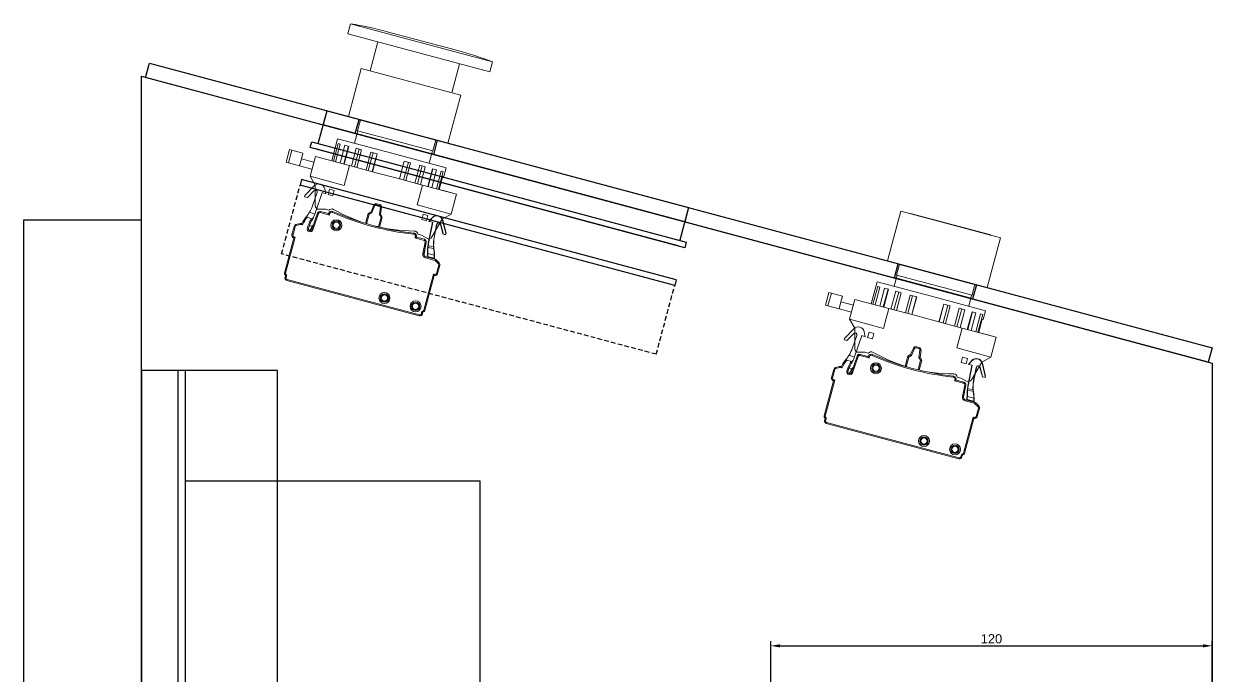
# Model space of a CAD drawing. Header units: millimetres. Extents: x -829 to 2887, y -460 to 1788.
# Drawn here: x 1121 to 1444, y 759.7 to 936.8 of the extents above; entities that cross this region are included whole.
import ezdxf

# ---------------------------------------------------------------- set-up
doc = ezdxf.new("R2010")
doc.units = ezdxf.units.MM
doc.linetypes.add('HIDDEN', pattern=[1.905, 1.27, -0.635])
doc.layers.add('Canaletas', color=1, linetype='Continuous')
doc.layers.add('COTA', color=1, linetype='Continuous')
doc.styles.get("Standard").update_dxf_attribs({"font": 'arial.ttf'})
doc.dimstyles.new('ISO-25', dxfattribs={"dimtxt": 2.5, "dimasz": 2.5, "dimexe": 1.25, "dimexo": 0.625, "dimtad": 1, "dimtxsty": 'Standard', "dimcen": 2.5, "dimadec": 0, "dimazin": 0, "dimtfac": 1, "dimtmove": 0, "dimatfit": 3, "dimfxl": 1, "dimarcsym": 0})

# ---------------------------------------------------------------- blocks, each defined once
blk = doc.blocks.new('*D179')
at = {"layer": 'COTA', "color": 0, "lineweight": -2}
for p, q in [((1324.03, 731.41), (1324.03, 768.93)), ((1444.03, 634.18), (1444.03, 768.93)), ((1326.53, 767.68), (1441.53, 767.68))]:
    blk.add_line(p, q, dxfattribs=at)
at = {"layer": 'COTA', "color": 0}
for points in [[(1326.53, 768.1), (1326.53, 767.26), (1324.03, 767.68)], [(1441.53, 767.26), (1441.53, 768.1), (1444.03, 767.68)]]:
    blk.add_solid(points, dxfattribs=at)
at = {"layer": 'Defpoints', "color": 0}
for p in [(1444.03, 767.68), (1324.03, 730.78), (1444.03, 633.55)]:
    blk.add_point(p, dxfattribs=at)
at = {"layer": 'COTA', "color": 0, "insert": (1384.03, 769.58), "char_height": 2.5, "attachment_point": 5}
blk.add_mtext('120', dxfattribs=at)

msp = doc.modelspace()

# ---------------------------------------------------------------- linework, layer by layer
at = {"linetype": 'Continuous', "lineweight": 15}
for p, q in [((1209.795, 936.836), (1209.057, 934.083)), ((1248.432, 926.483), (1209.795, 936.836)), ((1247.694, 923.731), (1209.057, 934.083)), ((1238.661, 929.619), (1219.825, 934.666)), ((1217.268, 931.883), (1215.158, 924.011)), ((1212.743, 924.658), (1209.249, 911.618)), ((1239.789, 917.411), (1212.743, 924.658)), ((1237.374, 918.058), (1239.484, 925.931)), ((1247.694, 923.731), (1248.432, 926.483)), ((1236.295, 904.371), (1239.789, 917.411)), ((1236.295, 904.371), (1209.249, 911.618)), ((1211.828, 907.718), (1210.922, 904.337)), ((1212.533, 910.738), (1211.731, 907.744)), ((1232.209, 902.257), (1211.731, 907.744)), ((1206.334, 905.567), (1204.729, 899.578)), ((1206.334, 905.567), (1221.064, 901.62)), ((1232.209, 902.257), (1233.011, 905.251)), ((1193.237, 902.657), (1192.306, 899.18)), ((1192.941, 899.009), (1193.873, 902.487)), ((1193.237, 902.657), (1193.873, 902.487)), ((1193.873, 902.487), (1196.905, 901.674)), ((1196.491, 900.129), (1196.905, 901.674)), ((1206.487, 904.283), (1205.193, 899.453)), ((1207.056, 904.131), (1205.762, 899.301)), ((1207.056, 904.131), (1206.487, 904.283)), ((1208.319, 903.792), (1207.024, 898.963)), ((1209.277, 903.535), (1207.983, 898.706)), ((1209.401, 903.502), (1208.107, 898.673)), ((1209.401, 903.502), (1208.319, 903.792)), ((1211.367, 902.975), (1210.073, 898.146)), ((1212.194, 902.754), (1210.9, 897.924)), ((1212.857, 902.576), (1211.367, 902.975)), ((1212.857, 902.576), (1211.563, 897.747)), ((1215.335, 901.912), (1214.041, 897.083)), ((1215.949, 901.748), (1214.655, 896.918)), ((1217.086, 901.443), (1215.335, 901.912)), ((1217.051, 901.452), (1215.757, 896.623)), ((1217.086, 901.443), (1215.792, 896.613)), ((1221.064, 901.62), (1235.794, 897.673)), ((1231.206, 898.902), (1232.112, 902.283)), ((1192.306, 899.18), (1192.941, 899.009)), ((1192.941, 899.009), (1195.973, 898.197)), ((1196.491, 900.129), (1195.973, 898.197)), ((1199.354, 897.291), (1195.973, 898.197)), ((1199.872, 899.223), (1196.491, 900.129)), ((1198.836, 895.359), (1200.286, 900.768)), ((1200.286, 900.768), (1209.51, 898.297)), ((1209.51, 898.297), (1208.061, 892.887)), ((1216.803, 896.343), (1209.51, 898.297)), ((1224.421, 899.478), (1223.127, 894.648)), ((1224.456, 899.468), (1223.162, 894.639)), ((1225.558, 899.173), (1224.264, 894.343)), ((1226.172, 899.008), (1224.421, 899.478)), ((1226.172, 899.008), (1224.878, 894.179)), ((1228.65, 898.345), (1227.356, 893.515)), ((1229.313, 898.167), (1228.019, 893.337)), ((1230.14, 897.945), (1228.65, 898.345)), ((1230.14, 897.945), (1228.846, 893.116)), ((1208.061, 892.887), (1198.836, 895.359)), ((1198.836, 895.359), (1200.251, 892.91)), ((1216.803, 896.343), (1222.116, 894.919)), ((1229.408, 892.965), (1222.116, 894.919)), ((1232.106, 897.418), (1230.812, 892.589)), ((1232.23, 897.385), (1230.936, 892.556)), ((1233.188, 897.128), (1231.894, 892.299)), ((1233.188, 897.128), (1232.106, 897.418)), ((1234.451, 896.79), (1233.157, 891.961)), ((1235.02, 896.638), (1233.728, 891.818)), ((1234.91, 895.373), (1233.942, 891.761)), ((1235.02, 896.638), (1234.451, 896.79)), ((1235.16, 895.306), (1234.91, 895.373)), ((1235.16, 895.306), (1235.794, 897.673)), ((1197.433, 890.158), (1199.949, 892.763)), ((1200.251, 887.375), (1200.251, 892.91)), ((1202.841, 891.907), (1203.096, 890.594)), ((1204.114, 891.874), (1203.726, 890.425)), ((1205.418, 891.525), (1204.114, 891.874)), ((1205.418, 891.525), (1205.03, 890.076)), ((1227.959, 887.556), (1229.408, 892.965)), ((1229.408, 892.965), (1238.633, 890.493)), ((1233.159, 891.97), (1236.055, 891.194)), ((1197.327, 889.759), (1197.433, 890.158)), ((1198.099, 889.552), (1197.327, 889.759)), ((1199.96, 891.479), (1198.099, 889.552)), ((1199.624, 887.576), (1200.792, 890.968)), ((1202.15, 890.92), (1200.242, 885.377)), ((1203.096, 890.594), (1202.15, 890.92)), ((1203.726, 890.425), (1205.03, 890.076)), ((1236.055, 891.194), (1236.053, 891.185)), ((1236.055, 891.194), (1236.399, 891.102)), ((1236.399, 891.102), (1236.397, 891.092)), ((1236.399, 891.102), (1237.312, 890.858)), ((1237.184, 885.084), (1238.633, 890.493)), ((1237.312, 890.858), (1237.309, 890.848)), ((1200.132, 885.073), (1198.699, 885.612)), ((1199.334, 880.903), (1200.863, 885.342)), ((1201.146, 885.245), (1199.618, 880.806)), ((1201.251, 886.375), (1203.003, 886.375)), ((1201.706, 885.791), (1201.628, 885.501)), ((1204.122, 884.832), (1201.628, 885.501)), ((1201.706, 885.791), (1203.833, 885.221)), ((1203.003, 886.375), (1203.969, 886.116)), ((1213.909, 882.548), (1214.641, 885.279)), ((1214.899, 885.082), (1214.197, 882.463)), ((1214.641, 885.279), (1215.432, 885.736)), ((1215.67, 885.527), (1214.899, 885.082)), ((1215.432, 885.736), (1216.162, 887.498)), ((1216.439, 887.384), (1215.67, 885.527)), ((1216.99, 887.907), (1216.912, 887.617)), ((1217.658, 887.417), (1216.912, 887.617)), ((1216.99, 887.907), (1217.736, 887.707)), ((1217.736, 887.707), (1217.658, 887.417)), ((1217.689, 884.986), (1217.951, 886.978)), ((1218.249, 886.939), (1218, 885.048)), ((1218, 885.048), (1218.456, 884.257)), ((1237.184, 885.084), (1227.959, 887.556)), ((1229.178, 883.606), (1229.566, 885.055)), ((1229.566, 885.055), (1230.87, 884.705)), ((1234.734, 883.67), (1237.184, 885.084)), ((1359.404, 885.878), (1355.78, 872.355)), ((1386.45, 878.631), (1359.404, 885.878)), ((1362.038, 885.276), (1362.012, 885.179)), ((1383.868, 879.427), (1362.038, 885.276)), ((1195.01, 882.238), (1196.112, 882.534)), ((1196.189, 882.244), (1195.088, 881.949)), ((1196.396, 882.244), (1196.474, 882.534)), ((1196.805, 882.134), (1196.396, 882.244)), ((1196.474, 882.534), (1196.638, 882.49)), ((1199.247, 883.833), (1198.099, 884.265)), ((1198.98, 881.862), (1198.633, 881.955)), ((1199.773, 882.179), (1198.749, 880.583)), ((1217.433, 881.596), (1218.134, 884.215)), ((1218.134, 884.215), (1217.689, 884.986)), ((1218.456, 884.257), (1217.725, 881.526)), ((1230.482, 883.256), (1229.178, 883.606)), ((1230.482, 883.256), (1230.87, 884.705)), ((1232.094, 882.897), (1230.975, 877.142)), ((1232.163, 882.883), (1231.044, 877.129)), ((1231.989, 884.096), (1231.112, 883.087)), ((1231.192, 883.072), (1231.112, 883.087)), ((1232.042, 884.05), (1231.192, 883.072)), ((1231.192, 883.072), (1232.163, 882.883)), ((1234.734, 883.67), (1231.967, 878.876)), ((1232.042, 884.05), (1231.989, 884.096)), ((1232.541, 878.75), (1233.226, 882.273)), ((1232.61, 878.737), (1233.295, 882.259)), ((1233.226, 882.273), (1233.295, 882.259)), ((1234.338, 882.302), (1234.27, 882.285)), ((1234.27, 882.285), (1234.918, 879.686)), ((1234.338, 882.302), (1234.976, 879.743)), ((1234.854, 883.375), (1234.922, 883.392)), ((1235.726, 879.879), (1234.854, 883.375)), ((1235.798, 879.878), (1234.922, 883.392)), ((1191.894, 869.062), (1194.455, 878.623)), ((1194.823, 878.835), (1192.183, 868.984)), ((1193.912, 879.493), (1194.515, 881.743)), ((1194.202, 879.415), (1193.912, 879.493)), ((1194.805, 881.666), (1194.202, 879.415)), ((1194.485, 878.925), (1194.407, 878.636)), ((1194.455, 878.623), (1194.407, 878.636)), ((1194.485, 878.925), (1194.823, 878.835)), ((1194.805, 881.666), (1194.515, 881.743)), ((1198.387, 881.193), (1198.098, 881.27)), ((1229.832, 877.943), (1227.342, 878.611)), ((1227.787, 878.802), (1229.91, 878.233)), ((1228.117, 879.645), (1229.083, 879.386)), ((1230.601, 878.51), (1229.083, 879.386)), ((1232.541, 878.75), (1232.61, 878.737)), ((1234.976, 879.743), (1234.918, 879.686)), ((1234.918, 879.686), (1235.691, 879.479)), ((1234.976, 879.743), (1235.642, 879.565)), ((1235.642, 879.565), (1235.726, 879.879)), ((1235.642, 879.565), (1235.691, 879.479)), ((1235.691, 879.479), (1235.798, 879.878)), ((1235.726, 879.879), (1235.798, 879.878)), ((1382.826, 865.108), (1386.45, 878.631)), ((1383.842, 879.33), (1383.868, 879.427)), ((1229.51, 874.334), (1230.121, 877.481)), ((1229.793, 874.196), (1230.42, 877.422)), ((1230.416, 877.423), (1229.804, 874.277)), ((1229.91, 878.233), (1229.832, 877.943)), ((1229.91, 878.233), (1229.914, 878.232)), ((1230.42, 877.422), (1230.416, 877.423)), ((1232.405, 875.767), (1230.891, 876.018)), ((1230.937, 876.478), (1232.374, 876.241)), ((1231.044, 877.129), (1230.975, 877.142)), ((1230.233, 873.177), (1230.31, 873.467)), ((1232.739, 872.506), (1230.233, 873.177)), ((1230.31, 873.467), (1232.817, 872.796)), ((1230.765, 873.552), (1230.76, 873.554)), ((1230.842, 874.779), (1230.761, 874.778)), ((1232.589, 873.064), (1230.765, 873.552)), ((1230.838, 874.361), (1232.601, 873.889)), ((1232.478, 875.226), (1232.558, 875.239)), ((1232.58, 872.859), (1232.594, 873.062)), ((1232.589, 873.064), (1232.594, 873.062)), ((1232.739, 872.506), (1232.817, 872.796)), ((1233.725, 871.596), (1232.918, 872.402)), ((1233.131, 872.614), (1233.937, 871.808)), ((1382.826, 865.108), (1355.78, 872.355)), ((1192.183, 868.984), (1191.894, 869.062)), ((1233.225, 868.959), (1233.828, 871.21)), ((1233.225, 868.959), (1233.515, 868.881)), ((1234.118, 871.132), (1233.515, 868.881)), ((1233.828, 871.21), (1234.118, 871.132)), ((1359.064, 871.475), (1358.262, 868.481)), ((1192.027, 867.949), (1192.153, 868.297)), ((1192.435, 868.195), (1192.308, 867.846)), ((1192.581, 867.323), (1192.503, 867.033)), ((1228.505, 857.386), (1192.503, 867.033)), ((1192.581, 867.323), (1228.583, 857.676)), ((1229.758, 858.916), (1232.397, 868.767)), ((1232.609, 868.399), (1230.048, 858.839)), ((1232.397, 868.767), (1232.735, 868.676)), ((1232.658, 868.386), (1232.609, 868.399)), ((1232.735, 868.676), (1232.658, 868.386)), ((1352.968, 866.69), (1351.363, 860.701)), ((1352.968, 866.69), (1367.699, 862.743)), ((1358.359, 868.455), (1357.556, 865.461)), ((1378.74, 862.994), (1358.262, 868.481)), ((1378.74, 862.994), (1379.542, 865.988)), ((1219.216, 863.098), (1219.223, 863.122)), ((1339.872, 863.78), (1338.94, 860.303)), ((1339.576, 860.133), (1340.508, 863.61)), ((1339.872, 863.78), (1340.508, 863.61)), ((1340.508, 863.61), (1343.539, 862.798)), ((1343.125, 861.252), (1343.539, 862.798)), ((1353.121, 865.407), (1351.827, 860.577)), ((1353.69, 865.254), (1352.396, 860.425)), ((1353.69, 865.254), (1353.121, 865.407)), ((1354.953, 864.916), (1353.659, 860.086)), ((1355.912, 864.659), (1354.618, 859.829)), ((1356.035, 864.626), (1354.741, 859.796)), ((1356.035, 864.626), (1354.953, 864.916)), ((1358.002, 864.099), (1356.708, 859.269)), ((1358.829, 863.877), (1357.534, 859.048)), ((1359.491, 863.7), (1358.002, 864.099)), ((1359.491, 863.7), (1358.197, 858.87)), ((1361.969, 863.036), (1360.675, 858.206)), ((1362.583, 862.871), (1361.289, 858.042)), ((1363.72, 862.567), (1361.969, 863.036)), ((1363.686, 862.576), (1362.392, 857.746)), ((1363.72, 862.567), (1362.426, 857.737)), ((1367.699, 862.743), (1382.429, 858.796)), ((1377.841, 860.025), (1378.643, 863.02)), ((1218.755, 861.41), (1218.762, 861.434)), ((1338.94, 860.303), (1339.576, 860.133)), ((1339.576, 860.133), (1342.608, 859.32)), ((1343.125, 861.252), (1342.608, 859.32)), ((1345.988, 858.415), (1342.608, 859.32)), ((1346.506, 860.346), (1343.125, 861.252)), ((1345.471, 856.483), (1346.92, 861.892)), ((1346.92, 861.892), (1356.145, 859.42)), ((1356.145, 859.42), (1354.695, 854.011)), ((1363.438, 857.466), (1356.145, 859.42)), ((1371.055, 860.601), (1369.761, 855.772)), ((1371.09, 860.592), (1369.796, 855.762)), ((1372.193, 860.297), (1370.898, 855.467)), ((1372.807, 860.132), (1371.055, 860.601)), ((1372.807, 860.132), (1371.512, 855.302)), ((1375.284, 859.468), (1373.99, 854.638)), ((1375.947, 859.29), (1374.653, 854.461)), ((1376.774, 859.069), (1375.284, 859.468)), ((1228.583, 857.676), (1228.505, 857.386)), ((1229.08, 857.993), (1229.145, 858.359)), ((1229.44, 858.306), (1229.376, 857.941)), ((1229.758, 858.916), (1230.048, 858.839)), ((1354.695, 854.011), (1345.471, 856.483)), ((1345.471, 856.483), (1346.885, 854.033)), ((1363.438, 857.466), (1368.75, 856.043)), ((1376.043, 854.088), (1368.75, 856.043)), ((1376.774, 859.069), (1375.48, 854.239)), ((1378.741, 858.542), (1377.447, 853.712)), ((1378.864, 858.509), (1377.57, 853.679)), ((1379.823, 858.252), (1378.529, 853.422)), ((1379.823, 858.252), (1378.741, 858.542)), ((1381.085, 857.914), (1379.791, 853.084)), ((1381.654, 857.761), (1380.363, 852.941)), ((1381.544, 856.497), (1380.576, 852.884)), ((1381.654, 857.761), (1381.085, 857.914)), ((1381.795, 856.43), (1381.544, 856.497)), ((1381.795, 856.43), (1382.429, 858.796)), ((1344.068, 851.282), (1346.584, 853.887)), ((1346.885, 848.498), (1346.885, 854.033)), ((1349.475, 853.03), (1349.73, 851.718)), ((1350.749, 852.998), (1350.361, 851.549)), ((1352.053, 852.649), (1350.749, 852.998)), ((1374.593, 848.679), (1376.043, 854.088)), ((1376.043, 854.088), (1385.267, 851.617)), ((1379.794, 853.094), (1382.69, 852.318)), ((1343.961, 850.883), (1344.068, 851.282)), ((1344.734, 850.676), (1343.961, 850.883)), ((1346.594, 852.602), (1344.734, 850.676)), ((1346.258, 848.699), (1347.427, 852.092)), ((1348.785, 852.043), (1346.876, 846.501)), ((1349.73, 851.718), (1348.785, 852.043)), ((1350.361, 851.549), (1351.665, 851.2)), ((1352.053, 852.649), (1351.665, 851.2)), ((1382.69, 852.318), (1382.687, 852.308)), ((1382.69, 852.318), (1383.034, 852.226)), ((1383.034, 852.226), (1383.031, 852.216)), ((1383.034, 852.226), (1383.946, 851.981)), ((1383.818, 846.208), (1385.267, 851.617)), ((1383.946, 851.981), (1383.944, 851.971)), ((1346.767, 846.197), (1345.333, 846.736)), ((1345.968, 842.027), (1347.497, 846.466)), ((1347.781, 846.368), (1346.252, 841.929)), ((1347.885, 847.498), (1349.637, 847.498)), ((1348.34, 846.914), (1348.262, 846.624)), ((1350.757, 845.956), (1348.262, 846.624)), ((1348.34, 846.914), (1350.467, 846.344)), ((1349.637, 847.498), (1350.603, 847.239)), ((1360.544, 843.672), (1361.275, 846.403)), ((1361.275, 846.403), (1362.067, 846.859)), ((1362.305, 846.651), (1361.533, 846.205)), ((1362.067, 846.859), (1362.797, 848.622)), ((1363.074, 848.507), (1362.305, 846.651)), ((1363.624, 849.03), (1363.547, 848.74)), ((1364.293, 848.541), (1363.547, 848.74)), ((1363.624, 849.03), (1364.37, 848.83)), ((1364.37, 848.83), (1364.293, 848.541)), ((1364.323, 846.11), (1364.586, 848.102)), ((1364.883, 848.063), (1364.634, 846.171)), ((1383.818, 846.208), (1374.593, 848.679)), ((1341.645, 843.362), (1342.746, 843.657)), ((1342.824, 843.367), (1341.722, 843.072)), ((1343.031, 843.367), (1343.108, 843.657)), ((1343.439, 843.258), (1343.031, 843.367)), ((1343.108, 843.657), (1343.272, 843.613)), ((1345.881, 844.957), (1344.733, 845.389)), ((1345.615, 842.985), (1345.268, 843.079)), ((1346.408, 843.302), (1345.383, 841.707)), ((1361.533, 846.205), (1360.832, 843.587)), ((1364.067, 842.72), (1364.769, 845.338)), ((1364.769, 845.338), (1364.323, 846.11)), ((1365.091, 845.38), (1364.359, 842.649)), ((1364.634, 846.171), (1365.091, 845.38)), ((1375.813, 844.729), (1376.201, 846.178)), ((1377.117, 844.38), (1375.813, 844.729)), ((1376.201, 846.178), (1377.505, 845.829)), ((1377.117, 844.38), (1377.505, 845.829)), ((1378.728, 844.02), (1377.61, 838.266)), ((1378.797, 844.007), (1377.679, 838.252)), ((1378.624, 845.22), (1377.747, 844.211)), ((1377.826, 844.195), (1377.747, 844.211)), ((1378.677, 845.174), (1377.826, 844.195)), ((1377.826, 844.195), (1378.797, 844.007)), ((1381.369, 844.793), (1378.601, 840)), ((1378.677, 845.174), (1378.624, 845.22)), ((1379.176, 839.874), (1379.86, 843.396)), ((1379.244, 839.861), (1379.929, 843.383)), ((1379.86, 843.396), (1379.929, 843.383)), ((1380.973, 843.425), (1380.905, 843.409)), ((1380.905, 843.409), (1381.553, 840.81)), ((1380.973, 843.425), (1381.611, 840.867)), ((1381.369, 844.793), (1383.818, 846.208)), ((1381.489, 844.499), (1381.556, 844.516)), ((1382.36, 841.003), (1381.489, 844.499)), ((1382.433, 841.002), (1381.556, 844.516)), ((1341.457, 839.958), (1338.818, 830.108)), ((1340.547, 840.617), (1341.15, 842.867)), ((1340.836, 840.539), (1340.547, 840.617)), ((1341.439, 842.789), (1340.836, 840.539)), ((1341.119, 840.049), (1341.042, 839.759)), ((1341.119, 840.049), (1341.457, 839.958)), ((1341.439, 842.789), (1341.15, 842.867)), ((1345.022, 842.316), (1344.732, 842.394)), ((1374.422, 839.925), (1376.544, 839.357)), ((1374.752, 840.769), (1375.717, 840.51)), ((1377.235, 839.634), (1375.717, 840.51)), ((1379.176, 839.874), (1379.244, 839.861)), ((1381.611, 840.867), (1381.553, 840.81)), ((1381.553, 840.81), (1382.326, 840.603)), ((1381.611, 840.867), (1382.276, 840.688)), ((1382.276, 840.688), (1382.36, 841.003)), ((1382.276, 840.688), (1382.326, 840.603)), ((1382.326, 840.603), (1382.433, 841.002)), ((1382.36, 841.003), (1382.433, 841.002)), ((1338.528, 830.185), (1341.09, 839.746)), ((1341.09, 839.746), (1341.042, 839.759)), ((1376.467, 839.067), (1373.977, 839.734)), ((1376.144, 835.458), (1376.756, 838.604)), ((1376.428, 835.319), (1377.055, 838.546)), ((1377.05, 838.547), (1376.439, 835.4)), ((1376.544, 839.357), (1376.467, 839.067)), ((1376.544, 839.357), (1376.549, 839.355)), ((1377.055, 838.546), (1377.05, 838.547)), ((1379.04, 836.891), (1377.526, 837.141)), ((1377.571, 837.602), (1379.008, 837.364)), ((1377.679, 838.252), (1377.61, 838.266)), ((1376.867, 834.301), (1376.945, 834.591)), ((1379.374, 833.629), (1376.867, 834.301)), ((1376.945, 834.591), (1379.451, 833.919)), ((1377.399, 834.676), (1377.394, 834.677)), ((1377.477, 835.903), (1377.395, 835.902)), ((1379.223, 834.187), (1377.399, 834.676)), ((1377.472, 835.485), (1379.235, 835.012)), ((1379.112, 836.35), (1379.193, 836.363)), ((1379.214, 833.983), (1379.228, 834.186)), ((1379.223, 834.187), (1379.228, 834.186)), ((1379.374, 833.629), (1379.451, 833.919)), ((1380.359, 832.719), (1379.553, 833.526)), ((1379.765, 833.738), (1380.571, 832.932)), ((1338.818, 830.108), (1338.528, 830.185)), ((1379.86, 830.083), (1380.463, 832.333)), ((1380.753, 832.255), (1380.15, 830.005)), ((1380.463, 832.333), (1380.753, 832.255)), ((1338.661, 829.072), (1338.788, 829.421)), ((1339.07, 829.318), (1338.943, 828.97)), ((1339.215, 828.446), (1339.138, 828.157)), ((1375.14, 818.51), (1339.138, 828.157)), ((1339.215, 828.446), (1375.217, 818.8)), ((1376.392, 820.04), (1379.032, 829.89)), ((1379.244, 829.523), (1376.682, 819.962)), ((1379.032, 829.89), (1379.37, 829.8)), ((1379.292, 829.51), (1379.244, 829.523)), ((1379.37, 829.8), (1379.292, 829.51)), ((1379.86, 830.083), (1380.15, 830.005)), ((1365.851, 824.221), (1365.858, 824.245)), ((1365.39, 822.533), (1365.396, 822.558)), ((1375.217, 818.8), (1375.14, 818.51)), ((1375.715, 819.117), (1375.779, 819.482)), ((1376.075, 819.43), (1376.01, 819.064)), ((1376.392, 820.04), (1376.682, 819.962))]:
    msp.add_line(p, q, dxfattribs=at)
for p, q in [((1153.028, 422.541), (1153.028, 922.541)), ((1153.028, 922.541), (1444.028, 844.568)), ((1201.073, 904.284), (1203.454, 913.171)), ((1203.454, 913.171), (1301.688, 886.849)), ((1198.872, 903.218), (1199.286, 904.763)), ((1199.286, 904.763), (1301.094, 877.484)), ((1300.68, 875.938), (1198.872, 903.218)), ((1298.893, 876.417), (1200.658, 902.739)), ((1196.542, 894.524), (1196.128, 892.979)), ((1297.937, 865.699), (1196.128, 892.979)), ((1298.351, 867.245), (1196.542, 894.524)), ((1301.688, 886.849), (1299.307, 877.963)), ((1121.028, 583.541), (1121.028, 883.541)), ((1121.028, 883.541), (1153.028, 883.541)), ((1301.094, 877.484), (1300.68, 875.938)), ((1298.351, 867.245), (1297.937, 865.699)), ((1444.028, 844.568), (1444.028, 422.541)), ((1163.028, 442.541), (1163.028, 842.541)), ((1165.028, 442.541), (1165.028, 842.541))]:
    msp.add_line(p, q)
at = {"linetype": 'HIDDEN'}
for p, q in [((1191.107, 874.24), (1196.128, 892.979)), ((1292.916, 846.961), (1191.107, 874.24)), ((1292.916, 846.961), (1297.937, 865.699))]:
    msp.add_line(p, q, dxfattribs=at)
for points in [[(1154.122, 922.248), (1155.157, 926.112), (1443.969, 848.725), (1442.934, 844.861)], [(1202.418, 909.307), (1203.454, 913.171), (1301.688, 886.849), (1300.653, 882.985)], [(1211.112, 906.978), (1212.147, 910.842), (1233.397, 905.148), (1232.362, 901.284)], [(1357.643, 867.715), (1358.678, 871.579), (1379.928, 865.885), (1378.893, 862.021)], [(1190.028, 736.541), (1190.028, 842.541), (1153.028, 842.541), (1153.028, 736.541)]]:
    msp.add_lwpolyline(points, close=True)
at = {"linetype": 'Continuous', "lineweight": 15, "flags": 128}
for points in [[(1200.863, 885.342), (1200.868, 885.341), (1200.883, 885.335), (1200.909, 885.326), (1200.945, 885.314), (1200.988, 885.299), (1201.037, 885.282), (1201.091, 885.264), (1201.146, 885.245)], [(1205.067, 885.81), (1205.065, 885.805), (1205.058, 885.789), (1205.047, 885.764), (1205.032, 885.73), (1205.013, 885.688), (1204.992, 885.641), (1204.969, 885.589), (1204.945, 885.536)], [(1214.641, 885.279), (1214.646, 885.275), (1214.661, 885.264), (1214.684, 885.246), (1214.716, 885.221), (1214.756, 885.191), (1214.8, 885.157), (1214.848, 885.12), (1214.899, 885.082)], [(1215.432, 885.736), (1215.437, 885.732), (1215.45, 885.72), (1215.472, 885.701), (1215.502, 885.675), (1215.538, 885.643), (1215.579, 885.607), (1215.624, 885.568), (1215.67, 885.527)], [(1216.162, 887.498), (1216.167, 887.496), (1216.183, 887.49), (1216.209, 887.479), (1216.243, 887.465), (1216.285, 887.447), (1216.333, 887.428), (1216.385, 887.406), (1216.439, 887.384)], [(1218, 885.048), (1217.994, 885.047), (1217.976, 885.043), (1217.947, 885.038), (1217.909, 885.03), (1217.862, 885.02), (1217.808, 885.01), (1217.75, 884.998), (1217.689, 884.986)], [(1218.249, 886.939), (1218.243, 886.94), (1218.226, 886.942), (1218.199, 886.946), (1218.162, 886.951), (1218.117, 886.957), (1218.065, 886.963), (1218.009, 886.971), (1217.951, 886.978)], [(1195.088, 881.949), (1195.073, 882.005), (1195.058, 882.06), (1195.045, 882.11), (1195.033, 882.154), (1195.023, 882.19), (1195.016, 882.216), (1195.012, 882.233), (1195.01, 882.238)], [(1196.189, 882.244), (1196.174, 882.3), (1196.159, 882.355), (1196.146, 882.405), (1196.134, 882.449), (1196.125, 882.485), (1196.117, 882.512), (1196.113, 882.528), (1196.112, 882.534)], [(1197.99, 884.463), (1197.974, 884.476), (1197.96, 884.488), (1197.948, 884.498), (1197.938, 884.506), (1197.93, 884.512), (1197.924, 884.517), (1197.921, 884.52), (1197.92, 884.521)], [(1199.246, 883.223), (1199.241, 883.225), (1199.227, 883.234), (1199.203, 883.248), (1199.171, 883.267), (1199.132, 883.291), (1199.087, 883.317), (1199.039, 883.346), (1198.988, 883.376)], [(1218.134, 884.215), (1218.19, 884.222), (1218.245, 884.229), (1218.295, 884.236), (1218.341, 884.242), (1218.381, 884.247), (1218.413, 884.251), (1218.437, 884.254), (1218.452, 884.256), (1218.456, 884.257)], [(1194.823, 878.835), (1194.751, 878.793), (1194.682, 878.754), (1194.619, 878.717), (1194.563, 878.685), (1194.517, 878.659), (1194.483, 878.639), (1194.462, 878.627), (1194.455, 878.623)], [(1199.334, 880.903), (1199.339, 880.901), (1199.355, 880.896), (1199.381, 880.887), (1199.416, 880.875), (1199.459, 880.86), (1199.509, 880.843), (1199.562, 880.825), (1199.618, 880.806)], [(1227.013, 879.93), (1227.012, 879.924), (1227.011, 879.907), (1227.008, 879.88), (1227.004, 879.842), (1226.999, 879.797), (1226.994, 879.746), (1226.988, 879.69), (1226.981, 879.631)], [(1230.416, 877.423), (1230.41, 877.425), (1230.393, 877.428), (1230.366, 877.433), (1230.33, 877.44), (1230.285, 877.449), (1230.234, 877.459), (1230.179, 877.47), (1230.121, 877.481)], [(1229.804, 874.277), (1229.799, 874.278), (1229.782, 874.281), (1229.755, 874.287), (1229.718, 874.294), (1229.673, 874.302), (1229.622, 874.312), (1229.567, 874.323), (1229.51, 874.334)], [(1230.76, 873.554), (1230.742, 873.43), (1230.73, 873.355)], [(1232.918, 872.402), (1232.96, 872.444), (1233, 872.483), (1233.036, 872.52), (1233.068, 872.552), (1233.095, 872.579), (1233.114, 872.598), (1233.126, 872.61), (1233.131, 872.614)], [(1233.725, 871.596), (1233.766, 871.637), (1233.806, 871.677), (1233.843, 871.714), (1233.875, 871.746), (1233.901, 871.772), (1233.921, 871.792), (1233.933, 871.804), (1233.937, 871.808)], [(1192.308, 867.846), (1192.253, 867.866), (1192.201, 867.885), (1192.152, 867.903), (1192.109, 867.919), (1192.074, 867.931), (1192.048, 867.941), (1192.032, 867.947), (1192.027, 867.949)], [(1192.259, 868.771), (1192.225, 868.723), (1192.192, 868.678), (1192.161, 868.636), (1192.135, 868.599), (1192.113, 868.569), (1192.096, 868.546), (1192.086, 868.532), (1192.083, 868.528)], [(1192.435, 868.195), (1192.38, 868.215), (1192.328, 868.234), (1192.279, 868.252), (1192.236, 868.267), (1192.201, 868.28), (1192.175, 868.29), (1192.159, 868.295), (1192.153, 868.297)], [(1232.397, 868.767), (1232.439, 868.695), (1232.478, 868.626), (1232.515, 868.563), (1232.547, 868.507), (1232.574, 868.461), (1232.593, 868.427), (1232.605, 868.406), (1232.609, 868.399)], [(1229.08, 857.993), (1229.138, 857.983), (1229.193, 857.973), (1229.245, 857.964), (1229.289, 857.956), (1229.326, 857.95), (1229.353, 857.945), (1229.37, 857.942), (1229.376, 857.941)], [(1229.145, 858.359), (1229.202, 858.348), (1229.258, 858.339), (1229.309, 858.33), (1229.354, 858.322), (1229.391, 858.315), (1229.418, 858.31), (1229.435, 858.307), (1229.44, 858.306)], [(1229.585, 858.769), (1229.591, 858.711), (1229.597, 858.655), (1229.603, 858.603), (1229.607, 858.558), (1229.611, 858.521), (1229.614, 858.493), (1229.616, 858.476), (1229.617, 858.471)], [(1347.497, 846.466), (1347.502, 846.464), (1347.518, 846.459), (1347.544, 846.45), (1347.579, 846.437), (1347.622, 846.423), (1347.672, 846.406), (1347.725, 846.387), (1347.781, 846.368)], [(1351.702, 846.934), (1351.699, 846.928), (1351.692, 846.913), (1351.681, 846.887), (1351.666, 846.853), (1351.648, 846.812), (1351.627, 846.764), (1351.604, 846.713), (1351.58, 846.66)], [(1361.275, 846.403), (1361.28, 846.399), (1361.295, 846.388), (1361.319, 846.369), (1361.351, 846.345), (1361.39, 846.315), (1361.435, 846.281), (1361.483, 846.244), (1361.533, 846.205)], [(1362.067, 846.859), (1362.071, 846.855), (1362.085, 846.844), (1362.107, 846.824), (1362.136, 846.798), (1362.172, 846.767), (1362.214, 846.731), (1362.258, 846.691), (1362.305, 846.651)], [(1362.797, 848.622), (1362.802, 848.62), (1362.818, 848.613), (1362.843, 848.603), (1362.878, 848.588), (1362.92, 848.571), (1362.968, 848.551), (1363.02, 848.53), (1363.074, 848.507)], [(1364.883, 848.063), (1364.877, 848.064), (1364.861, 848.066), (1364.833, 848.069), (1364.796, 848.074), (1364.751, 848.08), (1364.7, 848.087), (1364.644, 848.094), (1364.586, 848.102)], [(1341.722, 843.072), (1341.707, 843.129), (1341.692, 843.183), (1341.679, 843.233), (1341.667, 843.277), (1341.658, 843.313), (1341.65, 843.34), (1341.646, 843.356), (1341.645, 843.362)], [(1342.824, 843.367), (1342.809, 843.424), (1342.794, 843.478), (1342.781, 843.528), (1342.769, 843.572), (1342.759, 843.608), (1342.752, 843.635), (1342.748, 843.652), (1342.746, 843.657)], [(1344.625, 845.587), (1344.609, 845.6), (1344.594, 845.611), (1344.582, 845.621), (1344.572, 845.63), (1344.564, 845.636), (1344.559, 845.641), (1344.555, 845.643), (1344.554, 845.644)], [(1345.88, 844.346), (1345.876, 844.349), (1345.861, 844.357), (1345.838, 844.372), (1345.806, 844.391), (1345.767, 844.414), (1345.722, 844.441), (1345.673, 844.47), (1345.623, 844.5)], [(1364.634, 846.171), (1364.628, 846.17), (1364.611, 846.167), (1364.582, 846.161), (1364.543, 846.153), (1364.496, 846.144), (1364.442, 846.133), (1364.384, 846.122), (1364.323, 846.11)], [(1364.769, 845.338), (1364.825, 845.345), (1364.879, 845.353), (1364.93, 845.359), (1364.976, 845.365), (1365.016, 845.371), (1365.048, 845.375), (1365.071, 845.378), (1365.086, 845.38), (1365.091, 845.38)], [(1341.457, 839.958), (1341.386, 839.917), (1341.317, 839.877), (1341.253, 839.841), (1341.197, 839.808), (1341.152, 839.782), (1341.118, 839.762), (1341.097, 839.75), (1341.09, 839.746)], [(1345.968, 842.027), (1345.974, 842.025), (1345.989, 842.02), (1346.015, 842.011), (1346.051, 841.998), (1346.094, 841.984), (1346.143, 841.967), (1346.197, 841.948), (1346.252, 841.929)], [(1373.647, 841.053), (1373.647, 841.048), (1373.645, 841.031), (1373.642, 841.003), (1373.638, 840.966), (1373.633, 840.921), (1373.628, 840.869), (1373.622, 840.813), (1373.616, 840.755)], [(1377.05, 838.547), (1377.045, 838.548), (1377.028, 838.551), (1377.001, 838.557), (1376.964, 838.564), (1376.919, 838.572), (1376.869, 838.582), (1376.813, 838.593), (1376.756, 838.604)], [(1376.439, 835.4), (1376.433, 835.402), (1376.416, 835.405), (1376.389, 835.41), (1376.352, 835.417), (1376.308, 835.426), (1376.257, 835.436), (1376.202, 835.446), (1376.144, 835.458)], [(1377.394, 834.677), (1377.376, 834.553), (1377.364, 834.478)], [(1379.553, 833.526), (1379.594, 833.567), (1379.634, 833.607), (1379.671, 833.644), (1379.703, 833.676), (1379.729, 833.702), (1379.749, 833.722), (1379.761, 833.734), (1379.765, 833.738)], [(1380.359, 832.719), (1380.401, 832.761), (1380.44, 832.801), (1380.477, 832.837), (1380.509, 832.869), (1380.536, 832.896), (1380.555, 832.915), (1380.567, 832.927), (1380.571, 832.932)], [(1338.943, 828.97), (1338.888, 828.99), (1338.835, 829.009), (1338.786, 829.027), (1338.744, 829.042), (1338.709, 829.055), (1338.682, 829.064), (1338.666, 829.07), (1338.661, 829.072)], [(1338.894, 829.894), (1338.859, 829.847), (1338.826, 829.801), (1338.796, 829.759), (1338.769, 829.722), (1338.747, 829.692), (1338.731, 829.67), (1338.721, 829.656), (1338.717, 829.651)], [(1339.07, 829.318), (1339.015, 829.338), (1338.962, 829.358), (1338.913, 829.375), (1338.871, 829.391), (1338.835, 829.404), (1338.809, 829.413), (1338.793, 829.419), (1338.788, 829.421)], [(1379.032, 829.89), (1379.073, 829.819), (1379.113, 829.75), (1379.15, 829.686), (1379.182, 829.631), (1379.208, 829.585), (1379.228, 829.551), (1379.24, 829.53), (1379.244, 829.523)], [(1375.715, 819.117), (1375.773, 819.106), (1375.828, 819.097), (1375.879, 819.088), (1375.924, 819.08), (1375.961, 819.073), (1375.988, 819.068), (1376.005, 819.065), (1376.01, 819.064)], [(1375.779, 819.482), (1375.837, 819.472), (1375.892, 819.462), (1375.943, 819.453), (1375.988, 819.445), (1376.025, 819.439), (1376.052, 819.434), (1376.069, 819.431), (1376.075, 819.43)], [(1376.22, 819.893), (1376.226, 819.834), (1376.232, 819.778), (1376.237, 819.727), (1376.242, 819.682), (1376.246, 819.644), (1376.249, 819.617), (1376.25, 819.6), (1376.251, 819.594)]]:
    msp.add_lwpolyline(points, dxfattribs=at)
at = {"linetype": 'Continuous', "lineweight": 15}
for centre, radius in [((1205.987, 882.055), 1.5), ((1205.987, 882.055), 1.15), ((1205.987, 882.055), 0.854), ((1219.055, 862.248), 1.5), ((1219.055, 862.248), 1.15), ((1219.055, 862.248), 0.891), ((1219.055, 862.248), 0.854), ((1227.507, 859.983), 1.5), ((1227.507, 859.983), 1.15), ((1227.507, 859.983), 0.891), ((1227.507, 859.983), 0.854), ((1352.621, 843.179), 1.5), ((1352.621, 843.179), 1.15), ((1352.621, 843.179), 0.854), ((1365.69, 823.371), 1.5), ((1365.69, 823.371), 1.15), ((1365.69, 823.371), 0.891), ((1365.69, 823.371), 0.854), ((1374.142, 821.107), 1.5), ((1374.142, 821.107), 1.15), ((1374.142, 821.107), 0.891), ((1374.142, 821.107), 0.854)]:
    msp.add_circle(centre, radius, dxfattribs=at)
for centre, radius, start, end in [((1192.568, 832.942), 105.312, 75, 80.5854), ((1211.404, 827.895), 105.312, 69.4146, 75), ((1201.172, 891.582), 1.7, 11, 136), ((1200.319, 891.131), 0.5, 341, 136), ((1190.169, 890.831), 10, 328.54008, 341), ((1189.368, 889.121), 11.5, 339.38985, 341), ((1201.251, 887.375), 1, 180, 270), ((1201.524, 885.114), 0.7, 75, 161.00017), ((1201.529, 885.113), 0.7, 75, 161), ((1204.702, 884.988), 0.9, 66.05021, 165), ((1204.74, 885.479), 1, 60.40596, 140.4285), ((1204.702, 884.988), 0.6, 66.05021, 195), ((1234.71, 952.545), 73.322, 246.05021, 263.94979), ((1234.71, 952.545), 73.022, 246.05021, 263.94979), ((1227.457, 925.478), 45, 240.40596, 269.59404), ((1216.809, 887.231), 0.7, 75, 157.5), ((1216.809, 887.231), 0.4, 75, 157.5), ((1217.555, 887.031), 0.4, 352.5, 75), ((1217.555, 887.031), 0.7, 352.5, 75), ((1195.191, 881.562), 0.7, 105, 165), ((1195.191, 881.562), 0.4, 105, 165), ((1196.293, 881.857), 0.7, 75, 105), ((1196.293, 881.857), 0.4, 75, 105), ((1205.678, 878.204), 10.005, 140.84801, 154.63525), ((1205.678, 878.204), 9.705, 141.35006, 156.10855), ((1190.169, 890.831), 9.995, 320.84801, 322.93982), ((1206.11, 879.123), 8.295, 149.15491, 165), ((1206.11, 879.123), 7.995, 149.15491, 165), ((1199.162, 882.538), 0.7, 255, 334.30254), ((1189.368, 889.121), 11.205, 329.15491, 331.83969), ((1189.368, 889.121), 11.505, 329.15491, 334.66282), ((1233.272, 882.981), 1.7, 14, 139), ((1233.272, 882.981), 1.63, 14, 139), ((1233.785, 882.164), 0.57, 14, 169), ((1233.785, 882.164), 0.5, 14, 169), ((1194.588, 879.312), 0.7, 165, 255), ((1194.588, 879.312), 0.4, 165, 255), ((1198.866, 881.064), 0.795, 165, 341), ((1198.866, 881.064), 0.495, 165, 341), ((1226.918, 879.035), 0.6, 315, 83.94979), ((1226.918, 879.035), 0.9, 345, 83.94979), ((1227.131, 879.479), 1, 9.5715, 89.59404), ((1231.101, 879.376), 1, 240, 330), ((1242.426, 876.829), 10.07, 169, 183.34896), ((1242.426, 876.829), 10, 169, 181.45992), ((1229.729, 877.557), 0.4, 349, 75), ((1229.729, 877.557), 0.7, 349, 75), ((1229.733, 877.556), 0.7, 348.99983, 75), ((1242.264, 874.948), 11.505, 175.33718, 180.84509), ((1242.264, 874.948), 11.423, 174.62603, 180.84509), ((1242.264, 874.948), 11.5, 169, 170.61015), ((1242.264, 874.948), 11.43, 169, 172.30528), ((1242.426, 876.829), 10.077, 186.04784, 189.15199), ((1242.426, 876.829), 9.995, 187.06018, 189.15199), ((1230.491, 874.143), 1, 169, 255), ((1230.491, 874.143), 0.7, 169, 255), ((1222.766, 874.66), 7.995, 350.74261, 0.84509), ((1222.766, 874.66), 8.077, 357.87711, 0.84509), ((1222.681, 873.648), 9.923, 1.38958, 9.15199), ((1222.681, 873.648), 10.005, 355.36475, 9.15199), ((1232.636, 872.119), 0.4, 45, 75), ((1232.636, 872.119), 0.7, 45, 75), ((1192.377, 868.933), 0.5, 165, 234.04794), ((1192.377, 868.933), 0.2, 165, 234.04794), ((1232.839, 869.063), 0.7, 255, 345), ((1232.839, 869.063), 0.4, 255, 345), ((1233.442, 871.313), 0.4, 345, 45), ((1233.442, 871.313), 0.7, 345, 45), ((1192.684, 867.709), 0.7, 160, 255), ((1191.966, 868.366), 0.2, 340, 54.04794), ((1191.966, 868.366), 0.5, 340, 54.04794), ((1192.684, 867.709), 0.4, 160, 255), ((1219.055, 862.248), 0.865, 79.27209, 250.1722), ((1228.686, 858.063), 0.7, 255, 350), ((1228.686, 858.063), 0.4, 255, 350), ((1229.637, 858.272), 0.5, 95.95206, 170), ((1229.637, 858.272), 0.2, 95.95206, 170), ((1229.565, 858.968), 0.2, 275.95206, 345), ((1229.565, 858.968), 0.5, 275.95206, 345), ((1347.806, 852.706), 1.7, 11, 136), ((1346.954, 852.255), 0.5, 341, 136), ((1336.803, 851.955), 10, 328.54008, 341), ((1336.003, 850.245), 11.5, 339.38985, 341), ((1347.885, 848.498), 1, 180, 270), ((1348.159, 846.238), 0.7, 75, 161.00017), ((1348.163, 846.237), 0.7, 75, 161), ((1351.336, 846.111), 0.9, 66.05021, 165), ((1351.374, 846.602), 1, 60.40596, 140.4285), ((1351.336, 846.111), 0.6, 66.05021, 195), ((1381.344, 913.669), 73.322, 246.05021, 263.94979), ((1381.344, 913.669), 73.022, 246.05021, 263.94979), ((1374.091, 886.601), 45, 240.40596, 269.59404), ((1363.443, 848.354), 0.7, 75, 157.5), ((1363.443, 848.354), 0.4, 75, 157.5), ((1364.189, 848.154), 0.4, 352.5, 75), ((1364.189, 848.154), 0.7, 352.5, 75), ((1341.826, 842.686), 0.7, 105, 165), ((1341.826, 842.686), 0.4, 105, 165), ((1342.927, 842.981), 0.7, 75, 105), ((1342.927, 842.981), 0.4, 75, 105), ((1352.313, 839.327), 10.005, 140.84801, 154.63525), ((1352.313, 839.327), 9.705, 141.35006, 156.10855), ((1336.803, 851.955), 9.995, 320.84801, 322.93982), ((1352.745, 840.247), 8.295, 149.15491, 165), ((1352.745, 840.247), 7.995, 149.15491, 165), ((1345.796, 843.662), 0.7, 255, 334.30254), ((1336.003, 850.245), 11.205, 329.15491, 331.83969), ((1336.003, 850.245), 11.505, 329.15491, 334.66282), ((1379.907, 844.105), 1.7, 14, 139), ((1379.907, 844.105), 1.63, 14, 139), ((1380.42, 843.288), 0.57, 14, 169), ((1380.42, 843.288), 0.5, 14, 169), ((1341.223, 840.435), 0.7, 165, 255), ((1341.223, 840.435), 0.4, 165, 255), ((1345.5, 842.188), 0.795, 165, 341), ((1345.5, 842.188), 0.495, 165, 341), ((1373.553, 840.158), 0.6, 315, 83.94979), ((1373.553, 840.158), 0.9, 345, 83.94979), ((1373.765, 840.603), 1, 9.5715, 89.59404), ((1377.735, 840.5), 1, 240, 330), ((1389.061, 837.953), 10.07, 169, 183.34896), ((1389.061, 837.953), 10, 169, 181.45992), ((1376.363, 838.681), 0.4, 349, 75), ((1376.363, 838.681), 0.7, 349, 75), ((1376.368, 838.679), 0.7, 348.99983, 75), ((1388.899, 836.071), 11.505, 175.33718, 180.84509), ((1388.899, 836.071), 11.423, 174.62603, 180.84509), ((1388.899, 836.071), 11.5, 169, 170.61015), ((1388.899, 836.071), 11.43, 169, 172.30528), ((1389.061, 837.953), 10.077, 186.04784, 189.15199), ((1389.061, 837.953), 9.995, 187.06018, 189.15199), ((1377.126, 835.267), 1, 169, 255), ((1377.126, 835.267), 0.7, 169, 255), ((1369.401, 835.784), 7.995, 350.74261, 0.84509), ((1369.401, 835.784), 8.077, 357.87711, 0.84509), ((1369.315, 834.772), 9.923, 1.38958, 9.15199), ((1369.315, 834.772), 10.005, 355.36475, 9.15199), ((1379.27, 833.243), 0.4, 45, 75), ((1379.27, 833.243), 0.7, 45, 75), ((1339.011, 830.056), 0.5, 165, 234.04794), ((1380.076, 832.437), 0.4, 345, 45), ((1380.076, 832.437), 0.7, 345, 45), ((1339.319, 828.833), 0.7, 160, 255), ((1338.6, 829.489), 0.2, 340, 54.04794), ((1339.011, 830.056), 0.2, 165, 234.04794), ((1338.6, 829.489), 0.5, 340, 54.04794), ((1339.319, 828.833), 0.4, 160, 255), ((1379.473, 830.186), 0.7, 255, 345), ((1379.473, 830.186), 0.4, 255, 345), ((1365.69, 823.371), 0.865, 79.27209, 250.1722), ((1375.321, 819.186), 0.7, 255, 350), ((1375.321, 819.186), 0.4, 255, 350), ((1376.272, 819.395), 0.5, 95.95206, 170), ((1376.272, 819.395), 0.2, 95.95206, 170), ((1376.199, 820.092), 0.2, 275.95206, 345), ((1376.199, 820.092), 0.5, 275.95206, 345)]:
    msp.add_arc(centre, radius, start, end, dxfattribs=at)
for centre, major_axis, ratio, start_param, end_param in [((1190.186, 890.879), (-3.524, -9.369), 0.9999873, 1.2788603, 1.3764861), ((1189.348, 889.067), (-4.048, -10.764), 0.9999873, 1.4933165, 1.5758348), ((1201.524, 885.114), (0.386, -0.104), 0.9999617, 1.5707963, 3.0717821), ((1242.255, 874.891), (-1.876, -11.346), 0.9999873, 4.7073505, 4.7898688), ((1242.292, 875.119), (-1.866, -11.285), 0.9998858, 4.7570806, 4.7975501), ((1242.401, 876.679), (-1.638, -9.904), 0.9998858, 4.9199547, 4.9672275), ((1242.434, 876.879), (-1.633, -9.876), 0.9999873, 4.9066992, 5.0043251), ((1222.771, 874.679), (-2.089, -7.798), 0.9999973, 1.6926345, 1.7932641), ((1222.675, 873.626), (-2.57, -9.591), 0.9999973, 1.7759853, 1.859091), ((1336.821, 852.002), (-3.524, -9.369), 0.9999873, 1.2788603, 1.3764861), ((1348.159, 846.238), (0.386, -0.104), 0.9999617, 1.5707963, 3.0717821), ((1335.982, 850.191), (-4.048, -10.764), 0.9999873, 1.4933165, 1.5758348), ((1388.889, 836.014), (-1.876, -11.346), 0.9999873, 4.7073505, 4.7898688), ((1388.927, 836.242), (-1.866, -11.285), 0.9998858, 4.7570806, 4.7975501), ((1389.036, 837.803), (-1.638, -9.904), 0.9998858, 4.9199547, 4.9672275), ((1389.069, 838.002), (-1.633, -9.876), 0.9999873, 4.9066992, 5.0043251), ((1369.406, 835.802), (-2.089, -7.798), 0.9999973, 1.6926345, 1.7932641), ((1369.309, 834.749), (-2.57, -9.591), 0.9999973, 1.7759853, 1.859091)]:
    msp.add_ellipse(centre, major_axis=major_axis, ratio=ratio, start_param=start_param, end_param=end_param, dxfattribs=at)
for points, knots in [([(1203.833, 885.221), (1203.834, 885.218), (1203.837, 885.213), (1203.861, 885.172), (1203.907, 885.099), (1203.991, 884.977), (1204.071, 884.884), (1204.121, 884.833), (1204.122, 884.832)], [0, 0, 0, 0, 0.1250533, 0.2496123, 0.4191171, 0.6601611, 0.9940863, 1, 1, 1, 1]), ([(1196.805, 882.134), (1196.804, 882.135), (1196.795, 882.154), (1196.778, 882.191), (1196.756, 882.237), (1196.738, 882.275), (1196.724, 882.306), (1196.71, 882.335), (1196.694, 882.369), (1196.677, 882.405), (1196.662, 882.437), (1196.651, 882.461), (1196.644, 882.477), (1196.639, 882.488), (1196.638, 882.489), (1196.638, 882.49)], [0, 0, 0, 0, 0.0063793, 0.115304, 0.2257486, 0.2904055, 0.3554359, 0.4217558, 0.4885848, 0.5890562, 0.6921791, 0.7680568, 0.8457417, 0.9216497, 1, 1, 1, 1]), ([(1197.99, 884.463), (1197.99, 884.451), (1197.988, 884.426), (1197.993, 884.392), (1198.002, 884.36), (1198.014, 884.335), (1198.029, 884.314), (1198.046, 884.296), (1198.066, 884.281), (1198.084, 884.271), (1198.096, 884.266), (1198.099, 884.265)], [0, 0, 0, 0, 0.1612585, 0.3250913, 0.446517, 0.5707952, 0.6663264, 0.7644728, 0.8600907, 0.9587105, 1, 1, 1, 1]), ([(1198.145, 884.808), (1198.114, 884.763), (1198.051, 884.673), (1198.002, 884.554), (1197.992, 884.481), (1197.99, 884.463)], [0, 0, 0, 0, 0.4244512, 0.8616095, 1, 1, 1, 1]), ([(1199.247, 883.833), (1199.266, 883.828), (1199.311, 883.816), (1199.399, 883.829), (1199.526, 883.888), (1199.664, 884.013), (1199.732, 884.136), (1199.766, 884.198)], [0, 0, 0, 0, 0.0786687, 0.1832268, 0.3573701, 0.6759987, 1, 1, 1, 1]), ([(1227.787, 878.802), (1227.785, 878.8), (1227.78, 878.797), (1227.739, 878.774), (1227.662, 878.733), (1227.529, 878.671), (1227.412, 878.629), (1227.344, 878.611), (1227.342, 878.611)], [0, 0, 0, 0, 0.1250534, 0.2496129, 0.419117, 0.660161, 0.9940863, 1, 1, 1, 1]), ([(1350.467, 846.344), (1350.468, 846.342), (1350.471, 846.336), (1350.495, 846.296), (1350.541, 846.222), (1350.626, 846.101), (1350.706, 846.007), (1350.756, 845.957), (1350.757, 845.956)], [0, 0, 0, 0, 0.1250533, 0.2496123, 0.4191171, 0.6601611, 0.9940863, 1, 1, 1, 1]), ([(1343.439, 843.258), (1343.439, 843.259), (1343.43, 843.278), (1343.412, 843.315), (1343.39, 843.361), (1343.372, 843.399), (1343.358, 843.429), (1343.344, 843.459), (1343.329, 843.492), (1343.312, 843.528), (1343.297, 843.56), (1343.286, 843.584), (1343.278, 843.6), (1343.273, 843.611), (1343.273, 843.612), (1343.272, 843.613)], [0, 0, 0, 0, 0.0063793, 0.115304, 0.2257486, 0.2904055, 0.3554359, 0.4217558, 0.4885848, 0.5890562, 0.6921791, 0.7680568, 0.8457417, 0.9216497, 1, 1, 1, 1]), ([(1344.625, 845.587), (1344.624, 845.575), (1344.623, 845.55), (1344.627, 845.515), (1344.636, 845.484), (1344.648, 845.459), (1344.663, 845.437), (1344.68, 845.419), (1344.701, 845.404), (1344.719, 845.394), (1344.73, 845.39), (1344.733, 845.389)], [0, 0, 0, 0, 0.1612585, 0.3250913, 0.446517, 0.5707952, 0.6663264, 0.7644728, 0.8600907, 0.9587105, 1, 1, 1, 1]), ([(1344.779, 845.931), (1344.749, 845.887), (1344.686, 845.796), (1344.636, 845.677), (1344.627, 845.604), (1344.625, 845.587)], [0, 0, 0, 0, 0.4244512, 0.8616095, 1, 1, 1, 1]), ([(1345.881, 844.957), (1345.901, 844.952), (1345.945, 844.94), (1346.033, 844.953), (1346.16, 845.011), (1346.298, 845.137), (1346.366, 845.26), (1346.401, 845.321)], [0, 0, 0, 0, 0.0786687, 0.1832268, 0.3573701, 0.6759987, 1, 1, 1, 1]), ([(1374.422, 839.925), (1374.419, 839.924), (1374.414, 839.921), (1374.373, 839.898), (1374.297, 839.857), (1374.163, 839.794), (1374.047, 839.753), (1373.978, 839.734), (1373.977, 839.734)], [0, 0, 0, 0, 0.1250534, 0.2496129, 0.419117, 0.660161, 0.9940863, 1, 1, 1, 1])]:
    msp.add_open_spline(points, degree=3, knots=knots, dxfattribs=at)
at = {"layer": 'Canaletas'}
for p in [(1165.028, 812.541), (1245.028, 442.541)]:
    msp.add_line(p, (1245.028, 812.541), dxfattribs=at)

# ---------------------------------------------------------------- dimensions: what is measured, and where the dimension line sits
at = {"layer": 'COTA'}
dim = msp.add_linear_dim(base=(1444.028, 767.679), p1=(1324.028, 730.783), p2=(1444.028, 633.555), dimstyle='ISO-25', dxfattribs=at)
dim.commit()
dim.dimension.update_dxf_attribs({"geometry": '*D179', "text_midpoint": (1384.028, 769.58)})

doc.saveas('drawing.dxf')
